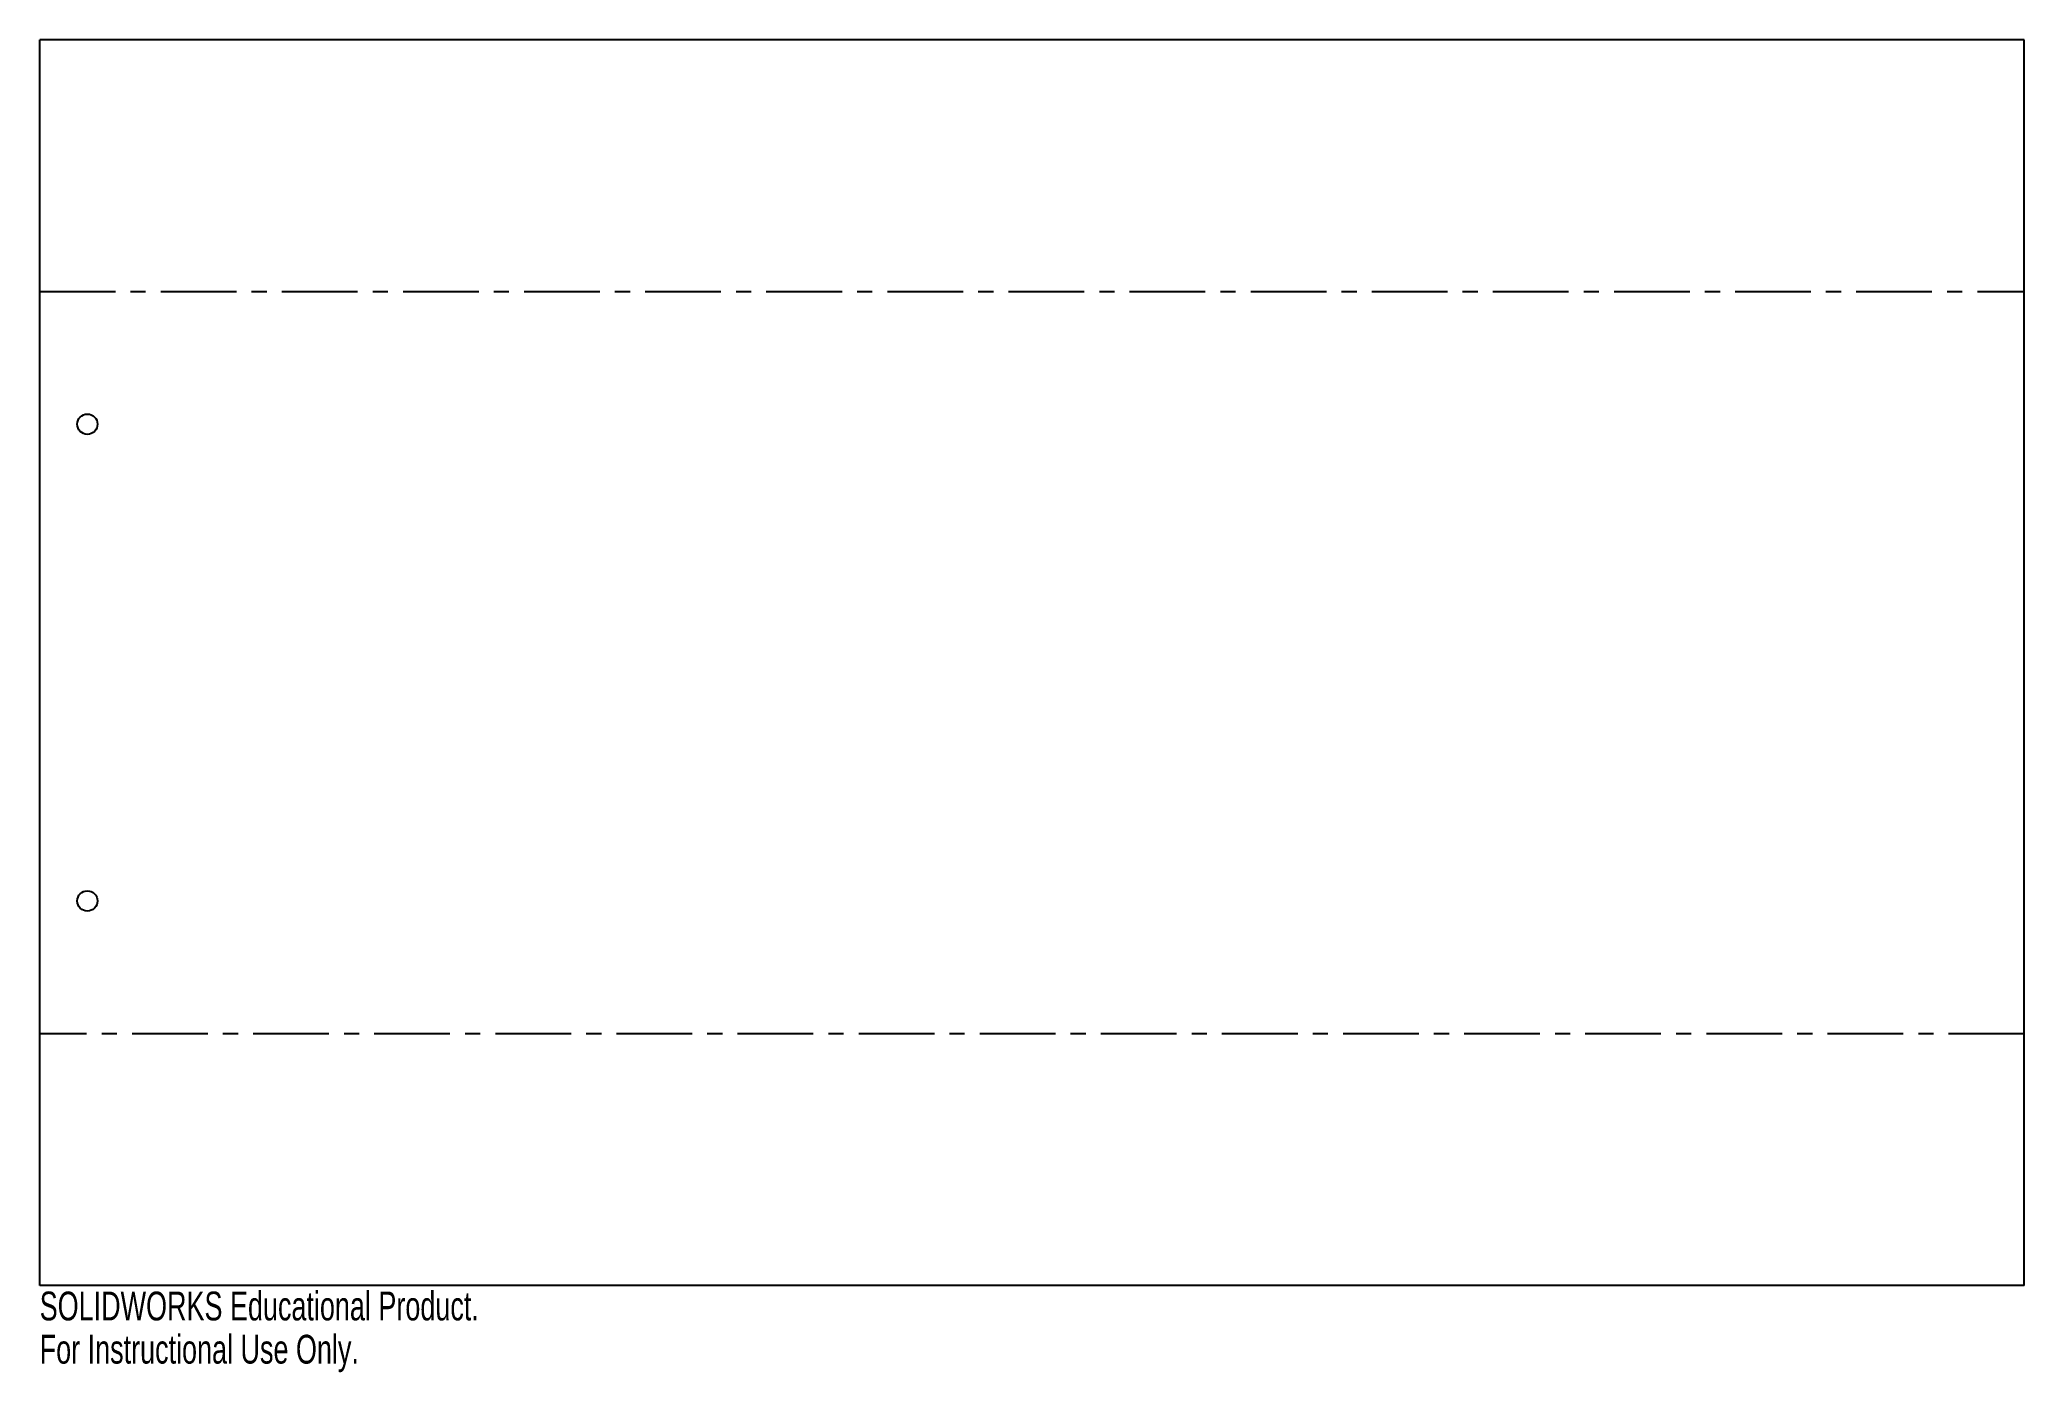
# Model space of a CAD drawing. Header units: millimetres. Extents: x -208 to 125, y -119 to 105.
import ezdxf

# ---------------------------------------------------------------- set-up
doc = ezdxf.new("R2010")
doc.units = ezdxf.units.MM
doc.linetypes.add('CENTERX2', pattern=[20.32, 12.7, -2.54, 2.54, -2.54])
doc.styles.add('SLDTEXTSTYLE0', font='TXT', dxfattribs={"width": 0.7})

msp = doc.modelspace()

# ---------------------------------------------------------------- linework, layer by layer
at = {"color": 7, "linetype": 'Continuous', "lineweight": 25}
for p, q in [((-208, -104.53), (-208, 104.53)), ((125, 104.53), (-208, 104.53)), ((125, -104.53), (125, 104.53)), ((125, -104.53), (-208, -104.53))]:
    msp.add_line(p, q, dxfattribs=at)
at = {"color": 7, "linetype": 'CENTERX2'}
for p, q in [((-208, 62.27), (125, 62.27)), ((125, -62.27), (-208, -62.27))]:
    msp.add_line(p, q, dxfattribs=at)
at = {"color": 7, "linetype": 'Continuous', "lineweight": 25}
for centre in [(-200, 40), (-200, -40)]:
    msp.add_circle(centre, 1.7, dxfattribs=at)

# ---------------------------------------------------------------- texts
at = {"color": 7, "linetype": 'Continuous', "char_height": 4.8336, "attachment_point": 1, "style": 'SLDTEXTSTYLE0'}
for s, insert in [('SOLIDWORKS Educational Product.', (-208, -105.55)), ('For Instructional Use Only.', (-208, -112.8))]:
    msp.add_mtext(s, dxfattribs=dict(at, insert=insert))

doc.saveas('drawing.dxf')
